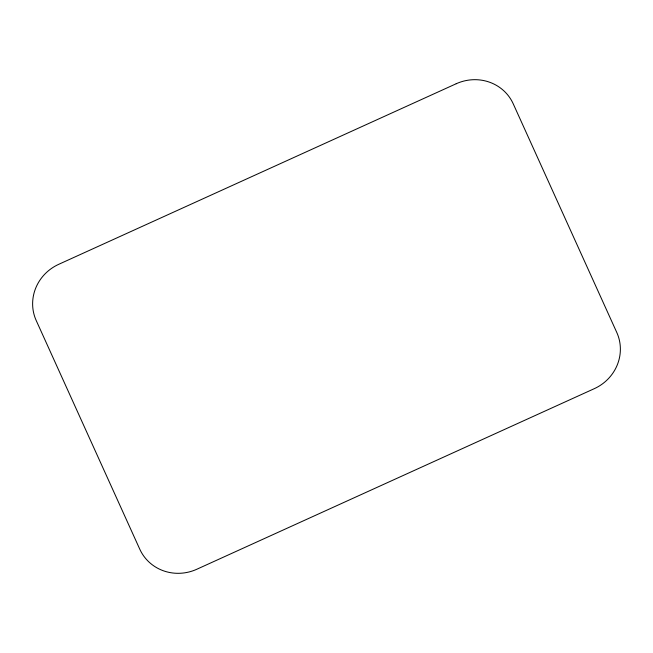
<?xml version="1.0" encoding="UTF-8"?>
<svg xmlns="http://www.w3.org/2000/svg" width="653" height="653" viewBox="0 0 653 653"><rect width="100%" height="100%" fill="white"/><g stroke="black" fill="none" stroke-linecap="round" stroke-linejoin="round"><path stroke-width="0.98" d="M456.21 83.739L58.697 264.334A43.661 41.841 -25.2 0 0 36.209 320.509L139.783 549.206A43.661 41.841 -25.2 0 0 196.79 569.261L594.303 388.666A43.661 41.841 -25.2 0 0 616.791 332.491L513.217 103.794A43.661 41.841 -25.2 0 0 456.21 83.739"/></g></svg>
